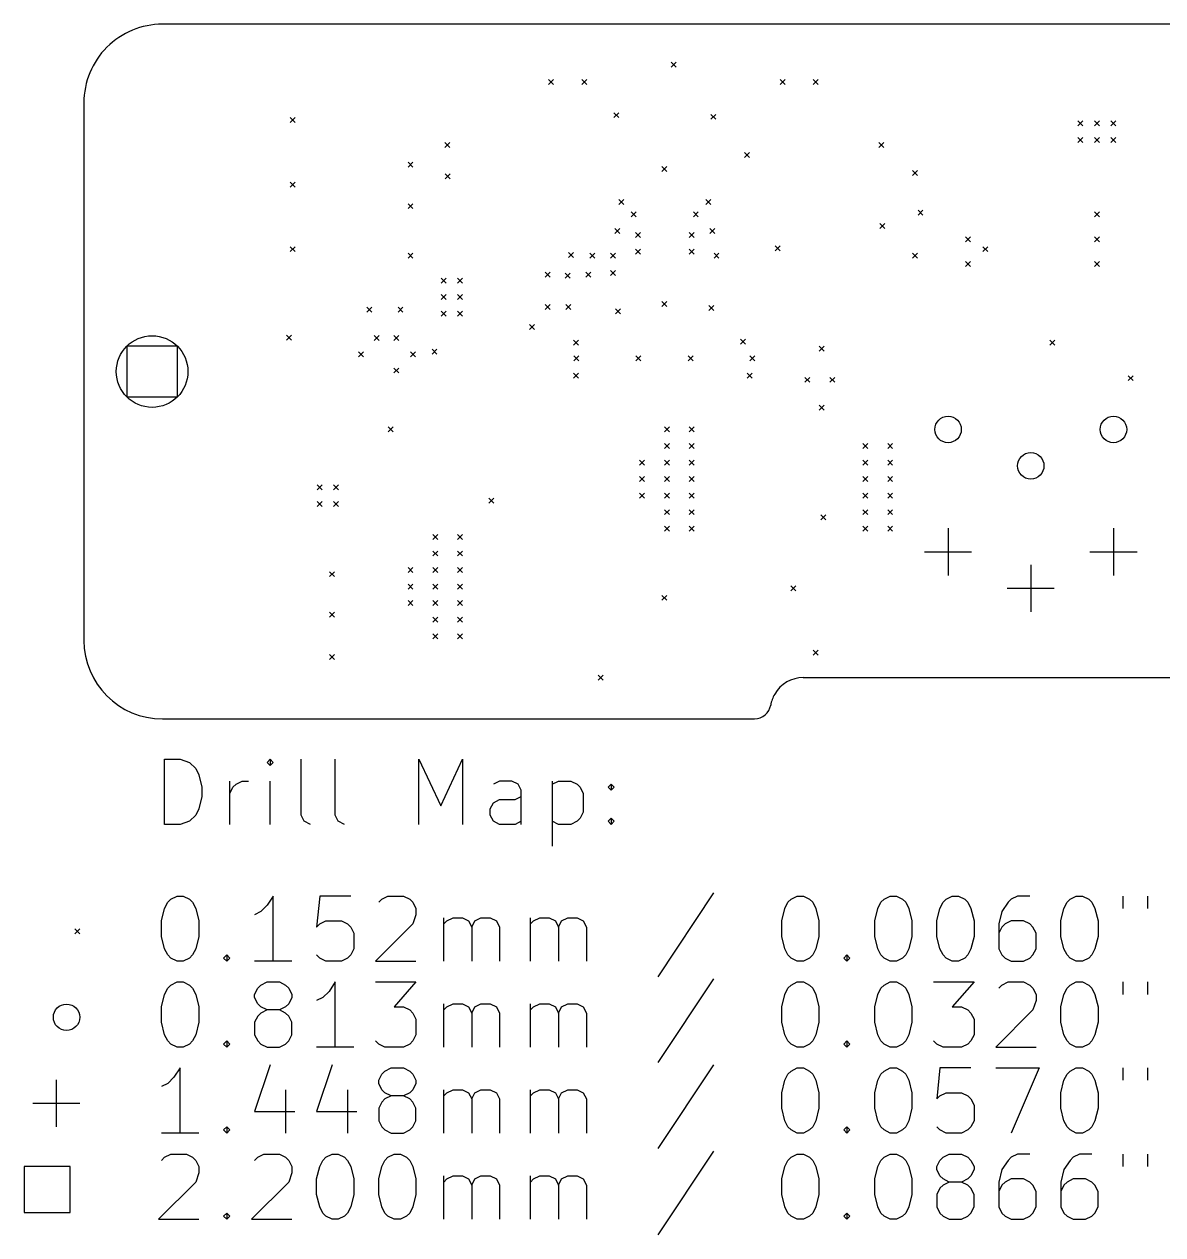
# Model space of a CAD drawing. Extents: x 1.48 to 4.23, y -2.56 to -1.08.
# Drawn here: x 1.483 to 2.86, y -2.544 to -1.08 of the extents above; entities that cross this region are included whole.
import ezdxf

# ---------------------------------------------------------------- set-up
doc = ezdxf.new("R2010")
doc.units = 0
doc.header["$MEASUREMENT"] = 0
doc.layers.add('BLACK', color=7, linetype='CONTINUOUS')

msp = doc.modelspace()

# ---------------------------------------------------------------- linework, layer by layer
at = {"layer": 'BLACK', "linetype": 'CONTINUOUS'}
for p, q in [((3.875, -1.08), (1.65, -1.08)), ((2.2651, -1.126), (2.2711, -1.132)), ((2.2711, -1.126), (2.2651, -1.132)), ((2.117, -1.147), (2.123, -1.153)), ((2.123, -1.147), (2.117, -1.153)), ((2.1571, -1.147), (2.1631, -1.153)), ((2.1631, -1.147), (2.1571, -1.153)), ((2.397, -1.147), (2.403, -1.153)), ((2.403, -1.147), (2.397, -1.153)), ((2.437, -1.147), (2.443, -1.153)), ((2.443, -1.147), (2.437, -1.153)), ((1.555, -1.175), (1.555, -1.825)), ((1.8046, -1.193), (1.8106, -1.199)), ((1.8106, -1.193), (1.8046, -1.199)), ((2.196, -1.187), (2.202, -1.193)), ((2.202, -1.187), (2.196, -1.193)), ((2.313, -1.189), (2.319, -1.195)), ((2.319, -1.189), (2.313, -1.195)), ((2.757, -1.197), (2.763, -1.203)), ((2.763, -1.197), (2.757, -1.203)), ((2.777, -1.197), (2.783, -1.203)), ((2.783, -1.197), (2.777, -1.203)), ((2.797, -1.197), (2.803, -1.203)), ((2.803, -1.197), (2.797, -1.203)), ((1.9914, -1.223), (1.9974, -1.229)), ((1.9974, -1.223), (1.9914, -1.229)), ((2.5165, -1.223), (2.5225, -1.229)), ((2.5225, -1.223), (2.5165, -1.229)), ((2.757, -1.217), (2.763, -1.223)), ((2.763, -1.217), (2.757, -1.223)), ((2.777, -1.217), (2.783, -1.223)), ((2.783, -1.217), (2.777, -1.223)), ((2.797, -1.217), (2.803, -1.223)), ((2.803, -1.217), (2.797, -1.223)), ((2.354, -1.235), (2.36, -1.241)), ((2.36, -1.235), (2.354, -1.241)), ((1.947, -1.247), (1.953, -1.253)), ((1.953, -1.247), (1.947, -1.253)), ((2.254, -1.252), (2.26, -1.258)), ((2.26, -1.252), (2.254, -1.258)), ((2.557, -1.257), (2.563, -1.263)), ((2.563, -1.257), (2.557, -1.263)), ((1.8046, -1.271), (1.8106, -1.277)), ((1.8106, -1.271), (1.8046, -1.277)), ((1.9919, -1.261), (1.9979, -1.267)), ((1.9979, -1.261), (1.9919, -1.267)), ((1.947, -1.297), (1.953, -1.303)), ((1.953, -1.297), (1.947, -1.303)), ((2.202, -1.292), (2.208, -1.298)), ((2.208, -1.292), (2.202, -1.298)), ((2.307, -1.292), (2.313, -1.298)), ((2.313, -1.292), (2.307, -1.298)), ((2.217, -1.307), (2.223, -1.313)), ((2.223, -1.307), (2.217, -1.313)), ((2.292, -1.307), (2.298, -1.313)), ((2.298, -1.307), (2.292, -1.313)), ((2.5637, -1.305), (2.5697, -1.311)), ((2.5697, -1.305), (2.5637, -1.311)), ((2.777, -1.307), (2.783, -1.313)), ((2.783, -1.307), (2.777, -1.313)), ((2.197, -1.327), (2.203, -1.333)), ((2.203, -1.327), (2.197, -1.333)), ((2.222, -1.332), (2.228, -1.338)), ((2.228, -1.332), (2.222, -1.338)), ((2.287, -1.332), (2.293, -1.338)), ((2.293, -1.332), (2.287, -1.338)), ((2.312, -1.327), (2.318, -1.333)), ((2.318, -1.327), (2.312, -1.333)), ((2.5175, -1.321), (2.5235, -1.327)), ((2.5235, -1.321), (2.5175, -1.327)), ((2.621, -1.337), (2.627, -1.343)), ((2.627, -1.337), (2.621, -1.343)), ((2.777, -1.337), (2.783, -1.343)), ((2.783, -1.337), (2.777, -1.343)), ((1.8046, -1.349), (1.8106, -1.355)), ((1.8106, -1.349), (1.8046, -1.355)), ((1.947, -1.357), (1.953, -1.363)), ((1.953, -1.357), (1.947, -1.363)), ((2.1412, -1.356), (2.1472, -1.362)), ((2.1472, -1.356), (2.1412, -1.362)), ((2.167, -1.357), (2.173, -1.363)), ((2.173, -1.357), (2.167, -1.363)), ((2.192, -1.357), (2.198, -1.363)), ((2.198, -1.357), (2.192, -1.363)), ((2.222, -1.352), (2.228, -1.358)), ((2.228, -1.352), (2.222, -1.358)), ((2.287, -1.352), (2.293, -1.358)), ((2.293, -1.352), (2.287, -1.358)), ((2.317, -1.357), (2.323, -1.363)), ((2.323, -1.357), (2.317, -1.363)), ((2.391, -1.348), (2.397, -1.354)), ((2.397, -1.348), (2.391, -1.354)), ((2.557, -1.357), (2.563, -1.363)), ((2.563, -1.357), (2.557, -1.363)), ((2.642, -1.349), (2.648, -1.355)), ((2.648, -1.349), (2.642, -1.355)), ((2.621, -1.367), (2.627, -1.373)), ((2.627, -1.367), (2.621, -1.373)), ((2.777, -1.367), (2.783, -1.373)), ((2.783, -1.367), (2.777, -1.373)), ((1.987, -1.387), (1.993, -1.393)), ((1.993, -1.387), (1.987, -1.393)), ((2.007, -1.387), (2.013, -1.393)), ((2.013, -1.387), (2.007, -1.393)), ((2.113, -1.38), (2.119, -1.386)), ((2.119, -1.38), (2.113, -1.386)), ((2.137, -1.381), (2.143, -1.387)), ((2.143, -1.381), (2.137, -1.387)), ((2.162, -1.38), (2.168, -1.386)), ((2.168, -1.38), (2.162, -1.386)), ((2.192, -1.378), (2.198, -1.384)), ((2.198, -1.378), (2.192, -1.384)), ((1.987, -1.407), (1.993, -1.413)), ((1.993, -1.407), (1.987, -1.413)), ((2.007, -1.407), (2.013, -1.413)), ((2.013, -1.407), (2.007, -1.413)), ((2.113, -1.419), (2.119, -1.425)), ((2.119, -1.419), (2.113, -1.425)), ((2.138, -1.419), (2.144, -1.425)), ((2.144, -1.419), (2.138, -1.425)), ((2.254, -1.4154), (2.26, -1.4214)), ((2.26, -1.4154), (2.254, -1.4214)), ((1.8971, -1.422), (1.9031, -1.428)), ((1.9031, -1.422), (1.8971, -1.428)), ((1.9349, -1.422), (1.9409, -1.428)), ((1.9409, -1.422), (1.9349, -1.428)), ((1.987, -1.427), (1.993, -1.433)), ((1.993, -1.427), (1.987, -1.433)), ((2.007, -1.427), (2.013, -1.433)), ((2.013, -1.427), (2.007, -1.433)), ((2.198, -1.424), (2.204, -1.43)), ((2.204, -1.424), (2.198, -1.43)), ((2.3109, -1.42), (2.3169, -1.426)), ((2.3169, -1.42), (2.3109, -1.426)), ((2.094, -1.443), (2.1, -1.449)), ((2.1, -1.443), (2.094, -1.449)), ((1.8, -1.4559), (1.806, -1.4619)), ((1.806, -1.4559), (1.8, -1.4619)), ((1.9062, -1.4563), (1.9122, -1.4623)), ((1.9122, -1.4563), (1.9062, -1.4623)), ((1.9298, -1.4563), (1.9358, -1.4623)), ((1.9358, -1.4563), (1.9298, -1.4623)), ((2.147, -1.462), (2.153, -1.468)), ((2.153, -1.462), (2.147, -1.468)), ((2.349, -1.461), (2.355, -1.467)), ((2.355, -1.461), (2.349, -1.467)), ((2.723, -1.462), (2.729, -1.468)), ((2.729, -1.462), (2.723, -1.468)), ((1.6681, -1.4694), (1.6069, -1.4694)), ((1.6069, -1.4694), (1.6069, -1.5306)), ((1.6681, -1.5306), (1.6681, -1.4694)), ((1.887, -1.476), (1.893, -1.482)), ((1.893, -1.476), (1.887, -1.482)), ((1.95, -1.476), (1.956, -1.482)), ((1.956, -1.476), (1.95, -1.482)), ((1.976, -1.473), (1.982, -1.479)), ((1.982, -1.473), (1.976, -1.479)), ((2.444, -1.4692), (2.45, -1.4752)), ((2.45, -1.4692), (2.444, -1.4752)), ((2.1476, -1.481), (2.1536, -1.487)), ((2.1536, -1.481), (2.1476, -1.487)), ((2.2224, -1.481), (2.2284, -1.487)), ((2.2284, -1.481), (2.2224, -1.487)), ((2.2856, -1.481), (2.2916, -1.487)), ((2.2916, -1.481), (2.2856, -1.487)), ((2.3604, -1.481), (2.3664, -1.487)), ((2.3664, -1.481), (2.3604, -1.487)), ((1.9298, -1.4957), (1.9358, -1.5017)), ((1.9358, -1.4957), (1.9298, -1.5017)), ((2.147, -1.502), (2.153, -1.508)), ((2.153, -1.502), (2.147, -1.508)), ((2.357, -1.502), (2.363, -1.508)), ((2.363, -1.502), (2.357, -1.508)), ((2.427, -1.507), (2.433, -1.513)), ((2.433, -1.507), (2.427, -1.513)), ((2.457, -1.507), (2.463, -1.513)), ((2.463, -1.507), (2.457, -1.513)), ((2.818, -1.505), (2.824, -1.511)), ((2.824, -1.505), (2.818, -1.511)), ((1.6069, -1.5306), (1.6681, -1.5306)), ((2.444, -1.5408), (2.45, -1.5468)), ((2.45, -1.5408), (2.444, -1.5468)), ((1.923, -1.567), (1.929, -1.573)), ((1.929, -1.567), (1.923, -1.573)), ((2.257, -1.567), (2.263, -1.573)), ((2.263, -1.567), (2.257, -1.573)), ((2.287, -1.567), (2.293, -1.573)), ((2.293, -1.567), (2.287, -1.573)), ((2.257, -1.587), (2.263, -1.593)), ((2.263, -1.587), (2.257, -1.593)), ((2.287, -1.587), (2.293, -1.593)), ((2.293, -1.587), (2.287, -1.593)), ((2.497, -1.587), (2.503, -1.593)), ((2.503, -1.587), (2.497, -1.593)), ((2.527, -1.587), (2.533, -1.593)), ((2.533, -1.587), (2.527, -1.593)), ((2.227, -1.607), (2.233, -1.613)), ((2.233, -1.607), (2.227, -1.613)), ((2.257, -1.607), (2.263, -1.613)), ((2.263, -1.607), (2.257, -1.613)), ((2.287, -1.607), (2.293, -1.613)), ((2.293, -1.607), (2.287, -1.613)), ((2.497, -1.607), (2.503, -1.613)), ((2.503, -1.607), (2.497, -1.613)), ((2.527, -1.607), (2.533, -1.613)), ((2.533, -1.607), (2.527, -1.613)), ((1.837, -1.637), (1.843, -1.643)), ((1.843, -1.637), (1.837, -1.643)), ((1.857, -1.637), (1.863, -1.643)), ((1.863, -1.637), (1.857, -1.643)), ((2.227, -1.627), (2.233, -1.633)), ((2.233, -1.627), (2.227, -1.633)), ((2.257, -1.627), (2.263, -1.633)), ((2.263, -1.627), (2.257, -1.633)), ((2.287, -1.627), (2.293, -1.633)), ((2.293, -1.627), (2.287, -1.633)), ((2.497, -1.627), (2.503, -1.633)), ((2.503, -1.627), (2.497, -1.633)), ((2.527, -1.627), (2.533, -1.633)), ((2.533, -1.627), (2.527, -1.633)), ((2.0446, -1.653), (2.0506, -1.659)), ((2.0506, -1.653), (2.0446, -1.659)), ((2.227, -1.647), (2.233, -1.653)), ((2.233, -1.647), (2.227, -1.653)), ((2.257, -1.647), (2.263, -1.653)), ((2.263, -1.647), (2.257, -1.653)), ((2.287, -1.647), (2.293, -1.653)), ((2.293, -1.647), (2.287, -1.653)), ((2.497, -1.647), (2.503, -1.653)), ((2.503, -1.647), (2.497, -1.653)), ((2.527, -1.647), (2.533, -1.653)), ((2.533, -1.647), (2.527, -1.653)), ((1.837, -1.657), (1.843, -1.663)), ((1.843, -1.657), (1.837, -1.663)), ((1.857, -1.657), (1.863, -1.663)), ((1.863, -1.657), (1.857, -1.663)), ((2.257, -1.667), (2.263, -1.673)), ((2.263, -1.667), (2.257, -1.673)), ((2.287, -1.667), (2.293, -1.673)), ((2.293, -1.667), (2.287, -1.673)), ((2.497, -1.667), (2.503, -1.673)), ((2.503, -1.667), (2.497, -1.673)), ((2.527, -1.667), (2.533, -1.673)), ((2.533, -1.667), (2.527, -1.673)), ((2.4461, -1.6734), (2.4521, -1.6794)), ((2.4521, -1.6734), (2.4461, -1.6794)), ((1.977, -1.697), (1.983, -1.703)), ((1.983, -1.697), (1.977, -1.703)), ((2.007, -1.697), (2.013, -1.703)), ((2.013, -1.697), (2.007, -1.703)), ((2.257, -1.687), (2.263, -1.693)), ((2.263, -1.687), (2.257, -1.693)), ((2.287, -1.687), (2.293, -1.693)), ((2.293, -1.687), (2.287, -1.693)), ((2.497, -1.687), (2.503, -1.693)), ((2.503, -1.687), (2.497, -1.693)), ((2.527, -1.687), (2.533, -1.693)), ((2.533, -1.687), (2.527, -1.693)), ((2.6, -1.6895), (2.6, -1.7465)), ((2.8, -1.6895), (2.8, -1.7465)), ((1.977, -1.717), (1.983, -1.723)), ((1.983, -1.717), (1.977, -1.723)), ((2.007, -1.717), (2.013, -1.723)), ((2.013, -1.717), (2.007, -1.723)), ((2.5715, -1.718), (2.6285, -1.718)), ((2.7715, -1.718), (2.8285, -1.718)), ((1.947, -1.737), (1.953, -1.743)), ((1.953, -1.737), (1.947, -1.743)), ((1.977, -1.737), (1.983, -1.743)), ((1.983, -1.737), (1.977, -1.743)), ((2.007, -1.737), (2.013, -1.743)), ((2.013, -1.737), (2.007, -1.743)), ((2.7, -1.7335), (2.7, -1.7905)), ((1.852, -1.742), (1.858, -1.748)), ((1.858, -1.742), (1.852, -1.748)), ((1.947, -1.757), (1.953, -1.763)), ((1.953, -1.757), (1.947, -1.763)), ((1.977, -1.757), (1.983, -1.763)), ((1.983, -1.757), (1.977, -1.763)), ((2.007, -1.757), (2.013, -1.763)), ((2.013, -1.757), (2.007, -1.763)), ((2.2539, -1.7706), (2.2599, -1.7766)), ((2.2599, -1.7706), (2.2539, -1.7766)), ((2.4099, -1.759), (2.4159, -1.765)), ((2.4159, -1.759), (2.4099, -1.765)), ((2.6715, -1.762), (2.7285, -1.762)), ((1.947, -1.777), (1.953, -1.783)), ((1.953, -1.777), (1.947, -1.783)), ((1.977, -1.777), (1.983, -1.783)), ((1.983, -1.777), (1.977, -1.783)), ((2.007, -1.777), (2.013, -1.783)), ((2.013, -1.777), (2.007, -1.783)), ((1.852, -1.791), (1.858, -1.797)), ((1.858, -1.791), (1.852, -1.797)), ((1.977, -1.797), (1.983, -1.803)), ((1.983, -1.797), (1.977, -1.803)), ((2.007, -1.797), (2.013, -1.803)), ((2.013, -1.797), (2.007, -1.803)), ((1.977, -1.817), (1.983, -1.823)), ((1.983, -1.817), (1.977, -1.823)), ((2.007, -1.817), (2.013, -1.823)), ((2.013, -1.817), (2.007, -1.823)), ((1.852, -1.842), (1.858, -1.848)), ((1.858, -1.842), (1.852, -1.848)), ((2.437, -1.837), (2.443, -1.843)), ((2.443, -1.837), (2.437, -1.843)), ((2.177, -1.867), (2.183, -1.873)), ((2.183, -1.867), (2.177, -1.873)), ((2.425, -1.87), (3.575, -1.87)), ((1.65, -1.92), (2.366, -1.92)), ((1.6527, -2.0476), (1.6527, -1.9688)), ((1.6527, -1.9688), (1.6715, -1.9688)), ((1.6715, -1.9688), (1.6827, -1.9726)), ((1.6827, -1.9726), (1.6902, -1.9801)), ((1.7802, -1.9688), (1.7765, -1.9726)), ((1.7765, -1.9726), (1.7802, -1.9763)), ((1.784, -1.9726), (1.7802, -1.9688)), ((1.7802, -1.9688), (1.7802, -1.9763)), ((1.7802, -1.9763), (1.784, -1.9726)), ((1.8177, -2.0363), (1.8177, -1.9688)), ((1.859, -2.0363), (1.859, -1.9688)), ((1.9602, -2.0476), (1.9602, -1.9688)), ((1.9602, -1.9688), (1.9865, -2.0251)), ((1.9865, -2.0251), (2.0127, -1.9688)), ((2.0127, -1.9688), (2.0127, -2.0476)), ((1.6902, -1.9801), (1.694, -1.9876)), ((1.694, -1.9876), (1.6977, -2.0026)), ((1.6977, -2.0026), (1.6977, -2.0138)), ((1.7315, -2.0476), (1.7315, -1.9951)), ((1.7315, -2.0101), (1.7352, -2.0026)), ((1.7352, -2.0026), (1.739, -1.9988)), ((1.739, -1.9988), (1.7465, -1.9951)), ((1.7465, -1.9951), (1.754, -1.9951)), ((1.7802, -2.0476), (1.7802, -1.9951)), ((2.0577, -1.9951), (2.0502, -1.9988)), ((2.0727, -1.9951), (2.0577, -1.9951)), ((2.0802, -1.9988), (2.0727, -1.9951)), ((2.0839, -2.0063), (2.0802, -1.9988)), ((2.1214, -1.9951), (2.1214, -2.0738)), ((2.1214, -1.9988), (2.1289, -1.9951)), ((2.1289, -1.9951), (2.1439, -1.9951)), ((2.1439, -1.9951), (2.1514, -1.9988)), ((2.1514, -1.9988), (2.1552, -2.0026)), ((2.1552, -2.0026), (2.1589, -2.0101)), ((2.1889, -2.0026), (2.1927, -1.9988)), ((2.1927, -2.0063), (2.1889, -2.0026)), ((2.1927, -1.9988), (2.1964, -2.0026)), ((2.1927, -1.9988), (2.1927, -2.0063)), ((2.1964, -2.0026), (2.1927, -2.0063)), ((1.6977, -2.0138), (1.694, -2.0288)), ((2.0502, -2.0213), (2.0577, -2.0176)), ((2.0577, -2.0176), (2.0764, -2.0176)), ((2.0764, -2.0176), (2.0839, -2.0138)), ((2.0839, -2.0476), (2.0839, -2.0063)), ((2.1589, -2.0101), (2.1589, -2.0326)), ((1.694, -2.0288), (1.6902, -2.0363)), ((2.0464, -2.0288), (2.0502, -2.0213)), ((2.0464, -2.0363), (2.0464, -2.0288)), ((2.1589, -2.0326), (2.1552, -2.0401)), ((1.6715, -2.0476), (1.6527, -2.0476)), ((1.6827, -2.0438), (1.6715, -2.0476)), ((1.6902, -2.0363), (1.6827, -2.0438)), ((1.8215, -2.0438), (1.8177, -2.0363)), ((1.829, -2.0476), (1.8215, -2.0438)), ((1.8627, -2.0438), (1.859, -2.0363)), ((1.8702, -2.0476), (1.8627, -2.0438)), ((2.0502, -2.0438), (2.0464, -2.0363)), ((2.0577, -2.0476), (2.0502, -2.0438)), ((2.0764, -2.0476), (2.0577, -2.0476)), ((2.0839, -2.0438), (2.0764, -2.0476)), ((2.1289, -2.0476), (2.1214, -2.0438)), ((2.1439, -2.0476), (2.1289, -2.0476)), ((2.1514, -2.0438), (2.1439, -2.0476)), ((2.1552, -2.0401), (2.1514, -2.0438)), ((2.1889, -2.0438), (2.1927, -2.0401)), ((2.1927, -2.0476), (2.1889, -2.0438)), ((2.1927, -2.0401), (2.1964, -2.0438)), ((2.1927, -2.0401), (2.1927, -2.0476)), ((2.1964, -2.0438), (2.1927, -2.0476)), ((1.6602, -2.1379), (1.6677, -2.1342)), ((1.6677, -2.1342), (1.6752, -2.1342)), ((1.6752, -2.1342), (1.6827, -2.1379)), ((1.784, -2.1342), (1.7765, -2.1454)), ((1.784, -2.2129), (1.784, -2.1342)), ((1.8402, -2.1342), (1.8365, -2.1717)), ((1.8777, -2.1342), (1.8402, -2.1342)), ((1.9152, -2.1379), (1.9227, -2.1342)), ((1.9227, -2.1342), (1.9415, -2.1342)), ((1.9415, -2.1342), (1.949, -2.1379)), ((2.3164, -2.1304), (2.2489, -2.2317)), ((2.4102, -2.1379), (2.4177, -2.1342)), ((2.4177, -2.1342), (2.4252, -2.1342)), ((2.4252, -2.1342), (2.4326, -2.1379)), ((2.5226, -2.1379), (2.5301, -2.1342)), ((2.5301, -2.1342), (2.5376, -2.1342)), ((2.5376, -2.1342), (2.5451, -2.1379)), ((2.5976, -2.1379), (2.6051, -2.1342)), ((2.6051, -2.1342), (2.6126, -2.1342)), ((2.6126, -2.1342), (2.6201, -2.1379)), ((2.6839, -2.1342), (2.6764, -2.1379)), ((2.6989, -2.1342), (2.6839, -2.1342)), ((2.7476, -2.1379), (2.7551, -2.1342)), ((2.7551, -2.1342), (2.7626, -2.1342)), ((2.7626, -2.1342), (2.7701, -2.1379)), ((2.8114, -2.1342), (2.8114, -2.1492)), ((2.8413, -2.1342), (2.8413, -2.1492)), ((1.649, -2.1642), (1.6527, -2.1492)), ((1.6527, -2.1492), (1.6565, -2.1417)), ((1.6565, -2.1417), (1.6602, -2.1379)), ((1.6827, -2.1379), (1.6865, -2.1417)), ((1.6865, -2.1417), (1.6902, -2.1492)), ((1.6902, -2.1492), (1.694, -2.1642)), ((1.7765, -2.1454), (1.769, -2.1529)), ((1.9115, -2.1417), (1.9152, -2.1379)), ((1.949, -2.1379), (1.9527, -2.1417)), ((1.9527, -2.1417), (1.9565, -2.1492)), ((1.9565, -2.1492), (1.9565, -2.1567)), ((2.3989, -2.1642), (2.4027, -2.1492)), ((2.4027, -2.1492), (2.4064, -2.1417)), ((2.4064, -2.1417), (2.4102, -2.1379)), ((2.4326, -2.1379), (2.4364, -2.1417)), ((2.4364, -2.1417), (2.4401, -2.1492)), ((2.4401, -2.1492), (2.4439, -2.1642)), ((2.5114, -2.1642), (2.5151, -2.1492)), ((2.5151, -2.1492), (2.5189, -2.1417)), ((2.5189, -2.1417), (2.5226, -2.1379)), ((2.5451, -2.1379), (2.5489, -2.1417)), ((2.5489, -2.1417), (2.5526, -2.1492)), ((2.5526, -2.1492), (2.5564, -2.1642)), ((2.5864, -2.1642), (2.5901, -2.1492)), ((2.5901, -2.1492), (2.5939, -2.1417)), ((2.5939, -2.1417), (2.5976, -2.1379)), ((2.6201, -2.1379), (2.6239, -2.1417)), ((2.6239, -2.1417), (2.6276, -2.1492)), ((2.6276, -2.1492), (2.6314, -2.1642)), ((2.6726, -2.1417), (2.6651, -2.1529)), ((2.6764, -2.1379), (2.6726, -2.1417)), ((2.7364, -2.1642), (2.7401, -2.1492)), ((2.7401, -2.1492), (2.7439, -2.1417)), ((2.7439, -2.1417), (2.7476, -2.1379)), ((2.7701, -2.1379), (2.7739, -2.1417)), ((2.7739, -2.1417), (2.7776, -2.1492)), ((2.7776, -2.1492), (2.7814, -2.1642)), ((1.649, -2.1829), (1.649, -2.1642)), ((1.694, -2.1642), (1.694, -2.1829)), ((1.769, -2.1529), (1.7615, -2.1567)), ((1.8402, -2.1679), (1.8477, -2.1642)), ((1.8477, -2.1642), (1.8665, -2.1642)), ((1.8665, -2.1642), (1.874, -2.1679)), ((1.9565, -2.1567), (1.9527, -2.1679)), ((1.9902, -2.2129), (1.9902, -2.1604)), ((1.9902, -2.1679), (1.994, -2.1642)), ((1.994, -2.1642), (2.0015, -2.1604)), ((2.0015, -2.1604), (2.0127, -2.1604)), ((2.0127, -2.1604), (2.0202, -2.1642)), ((2.0202, -2.1642), (2.024, -2.1717)), ((2.024, -2.1717), (2.0277, -2.1642)), ((2.0277, -2.1642), (2.0352, -2.1604)), ((2.0352, -2.1604), (2.0464, -2.1604)), ((2.0464, -2.1604), (2.0539, -2.1642)), ((2.0539, -2.1642), (2.0577, -2.1717)), ((2.0952, -2.2129), (2.0952, -2.1604)), ((2.0952, -2.1679), (2.0989, -2.1642)), ((2.0989, -2.1642), (2.1064, -2.1604)), ((2.1064, -2.1604), (2.1177, -2.1604)), ((2.1177, -2.1604), (2.1252, -2.1642)), ((2.1252, -2.1642), (2.1289, -2.1717)), ((2.1289, -2.1717), (2.1327, -2.1642)), ((2.1327, -2.1642), (2.1402, -2.1604)), ((2.1402, -2.1604), (2.1514, -2.1604)), ((2.1514, -2.1604), (2.1589, -2.1642)), ((2.1589, -2.1642), (2.1627, -2.1717)), ((2.3989, -2.1829), (2.3989, -2.1642)), ((2.4439, -2.1642), (2.4439, -2.1829)), ((2.5114, -2.1829), (2.5114, -2.1642)), ((2.5564, -2.1642), (2.5564, -2.1829)), ((2.5864, -2.1829), (2.5864, -2.1642)), ((2.6314, -2.1642), (2.6314, -2.1829)), ((2.6651, -2.1529), (2.6614, -2.1679)), ((2.6764, -2.1642), (2.6689, -2.1679)), ((2.6914, -2.1642), (2.6764, -2.1642)), ((2.6989, -2.1679), (2.6914, -2.1642)), ((2.7364, -2.1829), (2.7364, -2.1642)), ((2.7814, -2.1642), (2.7814, -2.1829)), ((1.5441, -2.1739), (1.5501, -2.1799)), ((1.5501, -2.1739), (1.5441, -2.1799)), ((1.8365, -2.1717), (1.8402, -2.1679)), ((1.874, -2.1679), (1.8777, -2.1717)), ((1.8777, -2.1717), (1.8815, -2.1792)), ((1.8815, -2.1792), (1.8815, -2.1979)), ((1.9527, -2.1679), (1.9077, -2.2129)), ((2.024, -2.1717), (2.024, -2.2129)), ((2.0577, -2.1717), (2.0577, -2.2129)), ((2.1289, -2.1717), (2.1289, -2.2129)), ((2.1627, -2.1717), (2.1627, -2.2129)), ((2.6614, -2.1679), (2.6614, -2.1979)), ((2.6651, -2.1717), (2.6614, -2.1792)), ((2.6689, -2.1679), (2.6651, -2.1717)), ((2.7026, -2.1717), (2.6989, -2.1679)), ((2.7064, -2.1792), (2.7026, -2.1717)), ((2.7064, -2.1979), (2.7064, -2.1792)), ((1.6527, -2.1979), (1.649, -2.1829)), ((1.694, -2.1829), (1.6902, -2.1979)), ((2.4027, -2.1979), (2.3989, -2.1829)), ((2.4439, -2.1829), (2.4401, -2.1979)), ((2.5151, -2.1979), (2.5114, -2.1829)), ((2.5564, -2.1829), (2.5526, -2.1979)), ((2.5901, -2.1979), (2.5864, -2.1829)), ((2.6314, -2.1829), (2.6276, -2.1979)), ((2.7401, -2.1979), (2.7364, -2.1829)), ((2.7814, -2.1829), (2.7776, -2.1979)), ((1.6565, -2.2054), (1.6527, -2.1979)), ((1.6602, -2.2092), (1.6565, -2.2054)), ((1.6677, -2.2129), (1.6602, -2.2092)), ((1.6827, -2.2092), (1.6752, -2.2129)), ((1.6865, -2.2054), (1.6827, -2.2092)), ((1.6902, -2.1979), (1.6865, -2.2054)), ((1.724, -2.2092), (1.7277, -2.2054)), ((1.7277, -2.2129), (1.724, -2.2092)), ((1.7277, -2.2054), (1.7315, -2.2092)), ((1.7277, -2.2054), (1.7277, -2.2129)), ((1.7315, -2.2092), (1.7277, -2.2129)), ((1.8402, -2.2092), (1.8365, -2.2054)), ((1.8477, -2.2129), (1.8402, -2.2092)), ((1.874, -2.2092), (1.8665, -2.2129)), ((1.8777, -2.2054), (1.874, -2.2092)), ((1.8815, -2.1979), (1.8777, -2.2054)), ((2.4064, -2.2054), (2.4027, -2.1979)), ((2.4102, -2.2092), (2.4064, -2.2054)), ((2.4177, -2.2129), (2.4102, -2.2092)), ((2.4326, -2.2092), (2.4252, -2.2129)), ((2.4364, -2.2054), (2.4326, -2.2092)), ((2.4401, -2.1979), (2.4364, -2.2054)), ((2.4739, -2.2092), (2.4776, -2.2054)), ((2.4776, -2.2129), (2.4739, -2.2092)), ((2.4776, -2.2054), (2.4814, -2.2092)), ((2.4776, -2.2054), (2.4776, -2.2129)), ((2.4814, -2.2092), (2.4776, -2.2129)), ((2.5189, -2.2054), (2.5151, -2.1979)), ((2.5226, -2.2092), (2.5189, -2.2054)), ((2.5301, -2.2129), (2.5226, -2.2092)), ((2.5451, -2.2092), (2.5376, -2.2129)), ((2.5489, -2.2054), (2.5451, -2.2092)), ((2.5526, -2.1979), (2.5489, -2.2054)), ((2.5939, -2.2054), (2.5901, -2.1979)), ((2.5976, -2.2092), (2.5939, -2.2054)), ((2.6051, -2.2129), (2.5976, -2.2092)), ((2.6201, -2.2092), (2.6126, -2.2129)), ((2.6239, -2.2054), (2.6201, -2.2092)), ((2.6276, -2.1979), (2.6239, -2.2054)), ((2.6614, -2.1979), (2.6651, -2.2054)), ((2.6651, -2.2054), (2.6689, -2.2092)), ((2.6689, -2.2092), (2.6764, -2.2129)), ((2.6914, -2.2129), (2.6989, -2.2092)), ((2.6989, -2.2092), (2.7026, -2.2054)), ((2.7026, -2.2054), (2.7064, -2.1979)), ((2.7439, -2.2054), (2.7401, -2.1979)), ((2.7476, -2.2092), (2.7439, -2.2054)), ((2.7551, -2.2129), (2.7476, -2.2092)), ((2.7701, -2.2092), (2.7626, -2.2129)), ((2.7739, -2.2054), (2.7701, -2.2092)), ((2.7776, -2.1979), (2.7739, -2.2054)), ((1.6752, -2.2129), (1.6677, -2.2129)), ((1.8065, -2.2129), (1.7615, -2.2129)), ((1.8665, -2.2129), (1.8477, -2.2129)), ((1.9077, -2.2129), (1.9565, -2.2129)), ((2.4252, -2.2129), (2.4177, -2.2129)), ((2.5376, -2.2129), (2.5301, -2.2129)), ((2.6126, -2.2129), (2.6051, -2.2129)), ((2.6764, -2.2129), (2.6914, -2.2129)), ((2.7626, -2.2129), (2.7551, -2.2129)), ((1.6602, -2.2419), (1.6677, -2.2381)), ((1.6677, -2.2381), (1.6752, -2.2381)), ((1.6752, -2.2381), (1.6827, -2.2419)), ((1.769, -2.2419), (1.7765, -2.2381)), ((1.7765, -2.2381), (1.7915, -2.2381)), ((1.7915, -2.2381), (1.799, -2.2419)), ((1.859, -2.2381), (1.8515, -2.2494)), ((1.859, -2.3168), (1.859, -2.2381)), ((1.9077, -2.2381), (1.9565, -2.2381)), ((1.9565, -2.2381), (1.9302, -2.2681)), ((2.3164, -2.2344), (2.2489, -2.3356)), ((2.4102, -2.2419), (2.4177, -2.2381)), ((2.4177, -2.2381), (2.4252, -2.2381)), ((2.4252, -2.2381), (2.4326, -2.2419)), ((2.5226, -2.2419), (2.5301, -2.2381)), ((2.5301, -2.2381), (2.5376, -2.2381)), ((2.5376, -2.2381), (2.5451, -2.2419)), ((2.5826, -2.2381), (2.6314, -2.2381)), ((2.6314, -2.2381), (2.6051, -2.2681)), ((2.6651, -2.2419), (2.6726, -2.2381)), ((2.6726, -2.2381), (2.6914, -2.2381)), ((2.6914, -2.2381), (2.6989, -2.2419)), ((2.7476, -2.2419), (2.7551, -2.2381)), ((2.7551, -2.2381), (2.7626, -2.2381)), ((2.7626, -2.2381), (2.7701, -2.2419)), ((2.8114, -2.2381), (2.8114, -2.2531)), ((2.8413, -2.2381), (2.8413, -2.2531)), ((1.649, -2.2681), (1.6527, -2.2531)), ((1.6527, -2.2531), (1.6565, -2.2456)), ((1.6565, -2.2456), (1.6602, -2.2419)), ((1.6827, -2.2419), (1.6865, -2.2456)), ((1.6865, -2.2456), (1.6902, -2.2531)), ((1.6902, -2.2531), (1.694, -2.2681)), ((1.7615, -2.2531), (1.7652, -2.2456)), ((1.7615, -2.2569), (1.7615, -2.2531)), ((1.7652, -2.2456), (1.769, -2.2419)), ((1.799, -2.2419), (1.8027, -2.2456)), ((1.8027, -2.2456), (1.8065, -2.2531)), ((1.8065, -2.2531), (1.8065, -2.2569)), ((1.8515, -2.2494), (1.844, -2.2569)), ((2.3989, -2.2681), (2.4027, -2.2531)), ((2.4027, -2.2531), (2.4064, -2.2456)), ((2.4064, -2.2456), (2.4102, -2.2419)), ((2.4326, -2.2419), (2.4364, -2.2456)), ((2.4364, -2.2456), (2.4401, -2.2531)), ((2.4401, -2.2531), (2.4439, -2.2681)), ((2.5114, -2.2681), (2.5151, -2.2531)), ((2.5151, -2.2531), (2.5189, -2.2456)), ((2.5189, -2.2456), (2.5226, -2.2419)), ((2.5451, -2.2419), (2.5489, -2.2456)), ((2.5489, -2.2456), (2.5526, -2.2531)), ((2.5526, -2.2531), (2.5564, -2.2681)), ((2.6614, -2.2456), (2.6651, -2.2419)), ((2.6989, -2.2419), (2.7026, -2.2456)), ((2.7026, -2.2456), (2.7064, -2.2531)), ((2.7064, -2.2531), (2.7064, -2.2606)), ((2.7364, -2.2681), (2.7401, -2.2531)), ((2.7401, -2.2531), (2.7439, -2.2456)), ((2.7439, -2.2456), (2.7476, -2.2419)), ((2.7701, -2.2419), (2.7739, -2.2456)), ((2.7739, -2.2456), (2.7776, -2.2531)), ((2.7776, -2.2531), (2.7814, -2.2681)), ((1.649, -2.2868), (1.649, -2.2681)), ((1.694, -2.2681), (1.694, -2.2868)), ((1.7652, -2.2644), (1.7615, -2.2569)), ((1.769, -2.2681), (1.7652, -2.2644)), ((1.7765, -2.2718), (1.769, -2.2681)), ((1.799, -2.2681), (1.7915, -2.2718)), ((1.8027, -2.2644), (1.799, -2.2681)), ((1.8065, -2.2569), (1.8027, -2.2644)), ((1.844, -2.2569), (1.8365, -2.2606)), ((1.9302, -2.2681), (1.9415, -2.2681)), ((1.9415, -2.2681), (1.949, -2.2718)), ((1.9902, -2.3168), (1.9902, -2.2644)), ((1.9902, -2.2718), (1.994, -2.2681)), ((1.994, -2.2681), (2.0015, -2.2644)), ((2.0015, -2.2644), (2.0127, -2.2644)), ((2.0127, -2.2644), (2.0202, -2.2681)), ((2.0202, -2.2681), (2.024, -2.2756)), ((2.024, -2.2756), (2.0277, -2.2681)), ((2.0277, -2.2681), (2.0352, -2.2644)), ((2.0352, -2.2644), (2.0464, -2.2644)), ((2.0464, -2.2644), (2.0539, -2.2681)), ((2.0539, -2.2681), (2.0577, -2.2756)), ((2.0952, -2.3168), (2.0952, -2.2644)), ((2.0952, -2.2718), (2.0989, -2.2681)), ((2.0989, -2.2681), (2.1064, -2.2644)), ((2.1064, -2.2644), (2.1177, -2.2644)), ((2.1177, -2.2644), (2.1252, -2.2681)), ((2.1252, -2.2681), (2.1289, -2.2756)), ((2.1289, -2.2756), (2.1327, -2.2681)), ((2.1327, -2.2681), (2.1402, -2.2644)), ((2.1402, -2.2644), (2.1514, -2.2644)), ((2.1514, -2.2644), (2.1589, -2.2681)), ((2.1589, -2.2681), (2.1627, -2.2756)), ((2.3989, -2.2868), (2.3989, -2.2681)), ((2.4439, -2.2681), (2.4439, -2.2868)), ((2.5114, -2.2868), (2.5114, -2.2681)), ((2.5564, -2.2681), (2.5564, -2.2868)), ((2.6051, -2.2681), (2.6164, -2.2681)), ((2.6164, -2.2681), (2.6239, -2.2718)), ((2.7064, -2.2606), (2.7026, -2.2718)), ((2.7364, -2.2868), (2.7364, -2.2681)), ((2.7814, -2.2681), (2.7814, -2.2868)), ((1.7652, -2.2793), (1.7615, -2.2868)), ((1.769, -2.2756), (1.7652, -2.2793)), ((1.7765, -2.2718), (1.769, -2.2756)), ((1.7915, -2.2718), (1.7765, -2.2718)), ((1.799, -2.2756), (1.7915, -2.2718)), ((1.8027, -2.2793), (1.799, -2.2756)), ((1.8065, -2.2868), (1.8027, -2.2793)), ((1.949, -2.2718), (1.9527, -2.2756)), ((1.9527, -2.2756), (1.9565, -2.2831)), ((1.9565, -2.2831), (1.9565, -2.3018)), ((2.024, -2.2756), (2.024, -2.3168)), ((2.0577, -2.2756), (2.0577, -2.3168)), ((2.1289, -2.2756), (2.1289, -2.3168)), ((2.1627, -2.2756), (2.1627, -2.3168)), ((2.6239, -2.2718), (2.6276, -2.2756)), ((2.6276, -2.2756), (2.6314, -2.2831)), ((2.6314, -2.2831), (2.6314, -2.3018)), ((2.7026, -2.2718), (2.6576, -2.3168)), ((1.6527, -2.3018), (1.649, -2.2868)), ((1.694, -2.2868), (1.6902, -2.3018)), ((1.7615, -2.2868), (1.7615, -2.3018)), ((1.8065, -2.3018), (1.8065, -2.2868)), ((2.4027, -2.3018), (2.3989, -2.2868)), ((2.4439, -2.2868), (2.4401, -2.3018)), ((2.5151, -2.3018), (2.5114, -2.2868)), ((2.5564, -2.2868), (2.5526, -2.3018)), ((2.7401, -2.3018), (2.7364, -2.2868)), ((2.7814, -2.2868), (2.7776, -2.3018)), ((1.6565, -2.3093), (1.6527, -2.3018)), ((1.6602, -2.3131), (1.6565, -2.3093)), ((1.6865, -2.3093), (1.6827, -2.3131)), ((1.6902, -2.3018), (1.6865, -2.3093)), ((1.724, -2.3131), (1.7277, -2.3093)), ((1.7277, -2.3093), (1.7315, -2.3131)), ((1.7277, -2.3093), (1.7277, -2.3168)), ((1.7615, -2.3018), (1.7652, -2.3093)), ((1.7652, -2.3093), (1.769, -2.3131)), ((1.799, -2.3131), (1.8027, -2.3093)), ((1.8027, -2.3093), (1.8065, -2.3018)), ((1.9115, -2.3131), (1.9077, -2.3093)), ((1.9527, -2.3093), (1.949, -2.3131)), ((1.9565, -2.3018), (1.9527, -2.3093)), ((2.4064, -2.3093), (2.4027, -2.3018)), ((2.4102, -2.3131), (2.4064, -2.3093)), ((2.4364, -2.3093), (2.4326, -2.3131)), ((2.4401, -2.3018), (2.4364, -2.3093)), ((2.4739, -2.3131), (2.4776, -2.3093)), ((2.4776, -2.3093), (2.4814, -2.3131)), ((2.4776, -2.3093), (2.4776, -2.3168)), ((2.5189, -2.3093), (2.5151, -2.3018)), ((2.5226, -2.3131), (2.5189, -2.3093)), ((2.5489, -2.3093), (2.5451, -2.3131)), ((2.5526, -2.3018), (2.5489, -2.3093)), ((2.5864, -2.3131), (2.5826, -2.3093)), ((2.6276, -2.3093), (2.6239, -2.3131)), ((2.6314, -2.3018), (2.6276, -2.3093)), ((2.7439, -2.3093), (2.7401, -2.3018)), ((2.7476, -2.3131), (2.7439, -2.3093)), ((2.7739, -2.3093), (2.7701, -2.3131)), ((2.7776, -2.3018), (2.7739, -2.3093)), ((1.6677, -2.3168), (1.6602, -2.3131)), ((1.6752, -2.3168), (1.6677, -2.3168)), ((1.6827, -2.3131), (1.6752, -2.3168)), ((1.7277, -2.3168), (1.724, -2.3131)), ((1.7315, -2.3131), (1.7277, -2.3168)), ((1.769, -2.3131), (1.7765, -2.3168)), ((1.7765, -2.3168), (1.7915, -2.3168)), ((1.7915, -2.3168), (1.799, -2.3131)), ((1.8815, -2.3168), (1.8365, -2.3168)), ((1.919, -2.3168), (1.9115, -2.3131)), ((1.9415, -2.3168), (1.919, -2.3168)), ((1.949, -2.3131), (1.9415, -2.3168)), ((2.4177, -2.3168), (2.4102, -2.3131)), ((2.4252, -2.3168), (2.4177, -2.3168)), ((2.4326, -2.3131), (2.4252, -2.3168)), ((2.4776, -2.3168), (2.4739, -2.3131)), ((2.4814, -2.3131), (2.4776, -2.3168)), ((2.5301, -2.3168), (2.5226, -2.3131)), ((2.5376, -2.3168), (2.5301, -2.3168)), ((2.5451, -2.3131), (2.5376, -2.3168)), ((2.5939, -2.3168), (2.5864, -2.3131)), ((2.6164, -2.3168), (2.5939, -2.3168)), ((2.6239, -2.3131), (2.6164, -2.3168)), ((2.6576, -2.3168), (2.7064, -2.3168)), ((2.7551, -2.3168), (2.7476, -2.3131)), ((2.7626, -2.3168), (2.7551, -2.3168)), ((2.7701, -2.3131), (2.7626, -2.3168)), ((1.7802, -2.3383), (1.7615, -2.3945)), ((1.8552, -2.3383), (1.8365, -2.3945)), ((2.3164, -2.3383), (2.2489, -2.4395)), ((1.5216, -2.3563), (1.5216, -2.4133)), ((1.664, -2.3533), (1.6565, -2.3608)), ((1.6715, -2.342), (1.664, -2.3533)), ((1.6715, -2.4208), (1.6715, -2.342)), ((1.9115, -2.357), (1.9152, -2.3495)), ((1.9152, -2.3495), (1.919, -2.3458)), ((1.919, -2.3458), (1.9265, -2.342)), ((1.9265, -2.342), (1.9415, -2.342)), ((1.9415, -2.342), (1.949, -2.3458)), ((1.949, -2.3458), (1.9527, -2.3495)), ((1.9527, -2.3495), (1.9565, -2.357)), ((2.4027, -2.357), (2.4064, -2.3495)), ((2.4064, -2.3495), (2.4102, -2.3458)), ((2.4102, -2.3458), (2.4177, -2.342)), ((2.4177, -2.342), (2.4252, -2.342)), ((2.4252, -2.342), (2.4326, -2.3458)), ((2.4326, -2.3458), (2.4364, -2.3495)), ((2.4364, -2.3495), (2.4401, -2.357)), ((2.5151, -2.357), (2.5189, -2.3495)), ((2.5189, -2.3495), (2.5226, -2.3458)), ((2.5226, -2.3458), (2.5301, -2.342)), ((2.5301, -2.342), (2.5376, -2.342)), ((2.5376, -2.342), (2.5451, -2.3458)), ((2.5451, -2.3458), (2.5489, -2.3495)), ((2.5489, -2.3495), (2.5526, -2.357)), ((2.5901, -2.342), (2.5864, -2.3795)), ((2.6276, -2.342), (2.5901, -2.342)), ((2.6576, -2.342), (2.7101, -2.342)), ((2.7101, -2.342), (2.6764, -2.4208)), ((2.7401, -2.357), (2.7439, -2.3495)), ((2.7439, -2.3495), (2.7476, -2.3458)), ((2.7476, -2.3458), (2.7551, -2.342)), ((2.7551, -2.342), (2.7626, -2.342)), ((2.7626, -2.342), (2.7701, -2.3458)), ((2.7701, -2.3458), (2.7739, -2.3495)), ((2.7739, -2.3495), (2.7776, -2.357)), ((2.8114, -2.342), (2.8114, -2.357)), ((2.8413, -2.342), (2.8413, -2.357)), ((1.6565, -2.3608), (1.649, -2.3645)), ((1.799, -2.3683), (1.799, -2.4208)), ((1.874, -2.3683), (1.874, -2.4208)), ((1.9115, -2.3608), (1.9115, -2.357)), ((1.9152, -2.3683), (1.9115, -2.3608)), ((1.919, -2.372), (1.9152, -2.3683)), ((1.9527, -2.3683), (1.949, -2.372)), ((1.9565, -2.3608), (1.9527, -2.3683)), ((1.9565, -2.357), (1.9565, -2.3608)), ((1.9902, -2.4208), (1.9902, -2.3683)), ((1.994, -2.372), (2.0015, -2.3683)), ((2.0015, -2.3683), (2.0127, -2.3683)), ((2.0127, -2.3683), (2.0202, -2.372)), ((2.0277, -2.372), (2.0352, -2.3683)), ((2.0352, -2.3683), (2.0464, -2.3683)), ((2.0464, -2.3683), (2.0539, -2.372)), ((2.0952, -2.4208), (2.0952, -2.3683)), ((2.0989, -2.372), (2.1064, -2.3683)), ((2.1064, -2.3683), (2.1177, -2.3683)), ((2.1177, -2.3683), (2.1252, -2.372)), ((2.1327, -2.372), (2.1402, -2.3683)), ((2.1402, -2.3683), (2.1514, -2.3683)), ((2.1514, -2.3683), (2.1589, -2.372)), ((2.3989, -2.372), (2.4027, -2.357)), ((2.4401, -2.357), (2.4439, -2.372)), ((2.5114, -2.372), (2.5151, -2.357)), ((2.5526, -2.357), (2.5564, -2.372)), ((2.7364, -2.372), (2.7401, -2.357)), ((2.7776, -2.357), (2.7814, -2.372)), ((1.4931, -2.3848), (1.5501, -2.3848)), ((1.9152, -2.3833), (1.9115, -2.3908)), ((1.919, -2.3795), (1.9152, -2.3833)), ((1.9265, -2.3758), (1.919, -2.372)), ((1.9265, -2.3758), (1.919, -2.3795)), ((1.9415, -2.3758), (1.9265, -2.3758)), ((1.949, -2.372), (1.9415, -2.3758)), ((1.949, -2.3795), (1.9415, -2.3758)), ((1.9527, -2.3833), (1.949, -2.3795)), ((1.9565, -2.3908), (1.9527, -2.3833)), ((1.9902, -2.3758), (1.994, -2.372)), ((2.0202, -2.372), (2.024, -2.3795)), ((2.024, -2.3795), (2.0277, -2.372)), ((2.024, -2.3795), (2.024, -2.4208)), ((2.0539, -2.372), (2.0577, -2.3795)), ((2.0577, -2.3795), (2.0577, -2.4208)), ((2.0952, -2.3758), (2.0989, -2.372)), ((2.1252, -2.372), (2.1289, -2.3795)), ((2.1289, -2.3795), (2.1327, -2.372)), ((2.1289, -2.3795), (2.1289, -2.4208)), ((2.1589, -2.372), (2.1627, -2.3795)), ((2.1627, -2.3795), (2.1627, -2.4208)), ((2.3989, -2.3908), (2.3989, -2.372)), ((2.4439, -2.372), (2.4439, -2.3908)), ((2.5114, -2.3908), (2.5114, -2.372)), ((2.5564, -2.372), (2.5564, -2.3908)), ((2.5864, -2.3795), (2.5901, -2.3758)), ((2.5901, -2.3758), (2.5976, -2.372)), ((2.5976, -2.372), (2.6164, -2.372)), ((2.6164, -2.372), (2.6239, -2.3758)), ((2.6239, -2.3758), (2.6276, -2.3795)), ((2.6276, -2.3795), (2.6314, -2.387)), ((2.7364, -2.3908), (2.7364, -2.372)), ((2.7814, -2.372), (2.7814, -2.3908)), ((1.7615, -2.3945), (1.8102, -2.3945)), ((1.8365, -2.3945), (1.8852, -2.3945)), ((1.9115, -2.3908), (1.9115, -2.4058)), ((1.9565, -2.4058), (1.9565, -2.3908)), ((2.4027, -2.4058), (2.3989, -2.3908)), ((2.4439, -2.3908), (2.4401, -2.4058)), ((2.5151, -2.4058), (2.5114, -2.3908)), ((2.5564, -2.3908), (2.5526, -2.4058)), ((2.6314, -2.387), (2.6314, -2.4058)), ((2.7401, -2.4058), (2.7364, -2.3908)), ((2.7814, -2.3908), (2.7776, -2.4058)), ((1.724, -2.417), (1.7277, -2.4133)), ((1.7277, -2.4133), (1.7315, -2.417)), ((1.7277, -2.4133), (1.7277, -2.4208)), ((1.9115, -2.4058), (1.9152, -2.4133)), ((1.9152, -2.4133), (1.919, -2.417)), ((1.949, -2.417), (1.9527, -2.4133)), ((1.9527, -2.4133), (1.9565, -2.4058)), ((2.4064, -2.4133), (2.4027, -2.4058)), ((2.4102, -2.417), (2.4064, -2.4133)), ((2.4364, -2.4133), (2.4326, -2.417)), ((2.4401, -2.4058), (2.4364, -2.4133)), ((2.4739, -2.417), (2.4776, -2.4133)), ((2.4776, -2.4133), (2.4814, -2.417)), ((2.4776, -2.4133), (2.4776, -2.4208)), ((2.5189, -2.4133), (2.5151, -2.4058)), ((2.5226, -2.417), (2.5189, -2.4133)), ((2.5489, -2.4133), (2.5451, -2.417)), ((2.5526, -2.4058), (2.5489, -2.4133)), ((2.5901, -2.417), (2.5864, -2.4133)), ((2.6276, -2.4133), (2.6239, -2.417)), ((2.6314, -2.4058), (2.6276, -2.4133)), ((2.7439, -2.4133), (2.7401, -2.4058)), ((2.7476, -2.417), (2.7439, -2.4133)), ((2.7739, -2.4133), (2.7701, -2.417)), ((2.7776, -2.4058), (2.7739, -2.4133)), ((1.694, -2.4208), (1.649, -2.4208)), ((1.7277, -2.4208), (1.724, -2.417)), ((1.7315, -2.417), (1.7277, -2.4208)), ((1.919, -2.417), (1.9265, -2.4208)), ((1.9265, -2.4208), (1.9415, -2.4208)), ((1.9415, -2.4208), (1.949, -2.417)), ((2.4177, -2.4208), (2.4102, -2.417)), ((2.4252, -2.4208), (2.4177, -2.4208)), ((2.4326, -2.417), (2.4252, -2.4208)), ((2.4776, -2.4208), (2.4739, -2.417)), ((2.4814, -2.417), (2.4776, -2.4208)), ((2.5301, -2.4208), (2.5226, -2.417)), ((2.5376, -2.4208), (2.5301, -2.4208)), ((2.5451, -2.417), (2.5376, -2.4208)), ((2.5976, -2.4208), (2.5901, -2.417)), ((2.6164, -2.4208), (2.5976, -2.4208)), ((2.6239, -2.417), (2.6164, -2.4208)), ((2.7551, -2.4208), (2.7476, -2.417)), ((2.7626, -2.4208), (2.7551, -2.4208)), ((2.7701, -2.417), (2.7626, -2.4208)), ((2.3164, -2.4425), (2.2489, -2.5438)), ((1.649, -2.4538), (1.6527, -2.45)), ((1.6527, -2.45), (1.6602, -2.4463)), ((1.6602, -2.4463), (1.679, -2.4463)), ((1.679, -2.4463), (1.6865, -2.45)), ((1.6865, -2.45), (1.6902, -2.4538)), ((1.6902, -2.4538), (1.694, -2.4613)), ((1.7615, -2.4538), (1.7652, -2.45)), ((1.7652, -2.45), (1.7727, -2.4463)), ((1.7727, -2.4463), (1.7915, -2.4463)), ((1.7915, -2.4463), (1.799, -2.45)), ((1.799, -2.45), (1.8027, -2.4538)), ((1.8027, -2.4538), (1.8065, -2.4613)), ((1.8402, -2.4613), (1.844, -2.4538)), ((1.844, -2.4538), (1.8477, -2.45)), ((1.8477, -2.45), (1.8552, -2.4463)), ((1.8552, -2.4463), (1.8627, -2.4463)), ((1.8627, -2.4463), (1.8702, -2.45)), ((1.8702, -2.45), (1.874, -2.4538)), ((1.874, -2.4538), (1.8777, -2.4613)), ((1.9152, -2.4613), (1.919, -2.4538)), ((1.919, -2.4538), (1.9227, -2.45)), ((1.9227, -2.45), (1.9302, -2.4463)), ((1.9302, -2.4463), (1.9377, -2.4463)), ((1.9377, -2.4463), (1.9452, -2.45)), ((1.9452, -2.45), (1.949, -2.4538)), ((1.949, -2.4538), (1.9527, -2.4613)), ((2.4027, -2.4613), (2.4064, -2.4538)), ((2.4064, -2.4538), (2.4102, -2.45)), ((2.4102, -2.45), (2.4177, -2.4463)), ((2.4177, -2.4463), (2.4252, -2.4463)), ((2.4252, -2.4463), (2.4326, -2.45)), ((2.4326, -2.45), (2.4364, -2.4538)), ((2.4364, -2.4538), (2.4401, -2.4613)), ((2.5151, -2.4613), (2.5189, -2.4538)), ((2.5189, -2.4538), (2.5226, -2.45)), ((2.5226, -2.45), (2.5301, -2.4463)), ((2.5301, -2.4463), (2.5376, -2.4463)), ((2.5376, -2.4463), (2.5451, -2.45)), ((2.5451, -2.45), (2.5489, -2.4538)), ((2.5489, -2.4538), (2.5526, -2.4613)), ((2.5864, -2.4613), (2.5901, -2.4538)), ((2.5901, -2.4538), (2.5939, -2.45)), ((2.5939, -2.45), (2.6014, -2.4463)), ((2.6014, -2.4463), (2.6164, -2.4463)), ((2.6164, -2.4463), (2.6239, -2.45)), ((2.6239, -2.45), (2.6276, -2.4538)), ((2.6276, -2.4538), (2.6314, -2.4613)), ((2.6726, -2.4538), (2.6651, -2.465)), ((2.6764, -2.45), (2.6726, -2.4538)), ((2.6839, -2.4463), (2.6764, -2.45)), ((2.6989, -2.4463), (2.6839, -2.4463)), ((2.7476, -2.4538), (2.7401, -2.465)), ((2.7514, -2.45), (2.7476, -2.4538)), ((2.7589, -2.4463), (2.7514, -2.45)), ((2.7739, -2.4463), (2.7589, -2.4463)), ((2.8114, -2.4463), (2.8114, -2.4613)), ((2.8413, -2.4463), (2.8413, -2.4613)), ((1.5385, -2.4612), (1.4829, -2.4612)), ((1.4829, -2.4612), (1.4829, -2.5168)), ((1.5385, -2.5168), (1.5385, -2.4612)), ((1.694, -2.4688), (1.6902, -2.48)), ((1.694, -2.4613), (1.694, -2.4688)), ((1.8065, -2.4688), (1.8027, -2.48)), ((1.8065, -2.4613), (1.8065, -2.4688)), ((1.8365, -2.4763), (1.8402, -2.4613)), ((1.8777, -2.4613), (1.8815, -2.4763)), ((1.9115, -2.4763), (1.9152, -2.4613)), ((1.9527, -2.4613), (1.9565, -2.4763)), ((1.9902, -2.525), (1.9902, -2.4725)), ((1.994, -2.4763), (2.0015, -2.4725)), ((2.0015, -2.4725), (2.0127, -2.4725)), ((2.0127, -2.4725), (2.0202, -2.4763)), ((2.0277, -2.4763), (2.0352, -2.4725)), ((2.0352, -2.4725), (2.0464, -2.4725)), ((2.0464, -2.4725), (2.0539, -2.4763)), ((2.0952, -2.525), (2.0952, -2.4725)), ((2.0989, -2.4763), (2.1064, -2.4725)), ((2.1064, -2.4725), (2.1177, -2.4725)), ((2.1177, -2.4725), (2.1252, -2.4763)), ((2.1327, -2.4763), (2.1402, -2.4725)), ((2.1402, -2.4725), (2.1514, -2.4725)), ((2.1514, -2.4725), (2.1589, -2.4763)), ((2.3989, -2.4763), (2.4027, -2.4613)), ((2.4401, -2.4613), (2.4439, -2.4763)), ((2.5114, -2.4763), (2.5151, -2.4613)), ((2.5526, -2.4613), (2.5564, -2.4763)), ((2.5864, -2.465), (2.5864, -2.4613)), ((2.5901, -2.4725), (2.5864, -2.465)), ((2.5939, -2.4763), (2.5901, -2.4725)), ((2.6276, -2.4725), (2.6239, -2.4763)), ((2.6314, -2.465), (2.6276, -2.4725)), ((2.6314, -2.4613), (2.6314, -2.465)), ((2.6651, -2.465), (2.6614, -2.48)), ((2.7401, -2.465), (2.7364, -2.48)), ((1.6902, -2.48), (1.6452, -2.525)), ((1.8027, -2.48), (1.7577, -2.525)), ((1.8365, -2.495), (1.8365, -2.4763)), ((1.8815, -2.4763), (1.8815, -2.495)), ((1.9115, -2.495), (1.9115, -2.4763)), ((1.9565, -2.4763), (1.9565, -2.495)), ((1.9902, -2.48), (1.994, -2.4763)), ((2.0202, -2.4763), (2.024, -2.4838)), ((2.024, -2.4838), (2.0277, -2.4763)), ((2.024, -2.4838), (2.024, -2.525)), ((2.0539, -2.4763), (2.0577, -2.4838)), ((2.0577, -2.4838), (2.0577, -2.525)), ((2.0952, -2.48), (2.0989, -2.4763)), ((2.1252, -2.4763), (2.1289, -2.4838)), ((2.1289, -2.4838), (2.1327, -2.4763)), ((2.1289, -2.4838), (2.1289, -2.525)), ((2.1589, -2.4763), (2.1627, -2.4838)), ((2.1627, -2.4838), (2.1627, -2.525)), ((2.3989, -2.495), (2.3989, -2.4763)), ((2.4439, -2.4763), (2.4439, -2.495)), ((2.5114, -2.495), (2.5114, -2.4763)), ((2.5564, -2.4763), (2.5564, -2.495)), ((2.5901, -2.4875), (2.5864, -2.495)), ((2.5939, -2.4838), (2.5901, -2.4875)), ((2.6014, -2.48), (2.5939, -2.4763)), ((2.6014, -2.48), (2.5939, -2.4838)), ((2.6164, -2.48), (2.6014, -2.48)), ((2.6239, -2.4763), (2.6164, -2.48)), ((2.6239, -2.4838), (2.6164, -2.48)), ((2.6276, -2.4875), (2.6239, -2.4838)), ((2.6314, -2.495), (2.6276, -2.4875)), ((2.6614, -2.48), (2.6614, -2.51)), ((2.6651, -2.4838), (2.6614, -2.4913)), ((2.6689, -2.48), (2.6651, -2.4838)), ((2.6764, -2.4763), (2.6689, -2.48)), ((2.6914, -2.4763), (2.6764, -2.4763)), ((2.6989, -2.48), (2.6914, -2.4763)), ((2.7026, -2.4838), (2.6989, -2.48)), ((2.7064, -2.4913), (2.7026, -2.4838)), ((2.7364, -2.48), (2.7364, -2.51)), ((2.7401, -2.4838), (2.7364, -2.4913)), ((2.7439, -2.48), (2.7401, -2.4838)), ((2.7514, -2.4763), (2.7439, -2.48)), ((2.7664, -2.4763), (2.7514, -2.4763)), ((2.7739, -2.48), (2.7664, -2.4763)), ((2.7776, -2.4838), (2.7739, -2.48)), ((2.7814, -2.4913), (2.7776, -2.4838)), ((1.8402, -2.51), (1.8365, -2.495)), ((1.8815, -2.495), (1.8777, -2.51)), ((1.9152, -2.51), (1.9115, -2.495)), ((1.9565, -2.495), (1.9527, -2.51)), ((2.4027, -2.51), (2.3989, -2.495)), ((2.4439, -2.495), (2.4401, -2.51)), ((2.5151, -2.51), (2.5114, -2.495)), ((2.5564, -2.495), (2.5526, -2.51)), ((2.5864, -2.495), (2.5864, -2.51)), ((2.6314, -2.51), (2.6314, -2.495)), ((2.7064, -2.51), (2.7064, -2.4913)), ((2.7814, -2.51), (2.7814, -2.4913)), ((1.4829, -2.5168), (1.5385, -2.5168)), ((1.724, -2.5213), (1.7277, -2.5175)), ((1.7277, -2.5175), (1.7315, -2.5213)), ((1.7277, -2.5175), (1.7277, -2.525)), ((1.844, -2.5175), (1.8402, -2.51)), ((1.8477, -2.5213), (1.844, -2.5175)), ((1.874, -2.5175), (1.8702, -2.5213)), ((1.8777, -2.51), (1.874, -2.5175)), ((1.919, -2.5175), (1.9152, -2.51)), ((1.9227, -2.5213), (1.919, -2.5175)), ((1.949, -2.5175), (1.9452, -2.5213)), ((1.9527, -2.51), (1.949, -2.5175)), ((2.4064, -2.5175), (2.4027, -2.51)), ((2.4102, -2.5213), (2.4064, -2.5175)), ((2.4364, -2.5175), (2.4326, -2.5213)), ((2.4401, -2.51), (2.4364, -2.5175)), ((2.4739, -2.5213), (2.4776, -2.5175)), ((2.4776, -2.5175), (2.4814, -2.5213)), ((2.4776, -2.5175), (2.4776, -2.525)), ((2.5189, -2.5175), (2.5151, -2.51)), ((2.5226, -2.5213), (2.5189, -2.5175)), ((2.5489, -2.5175), (2.5451, -2.5213)), ((2.5526, -2.51), (2.5489, -2.5175)), ((2.5864, -2.51), (2.5901, -2.5175)), ((2.5901, -2.5175), (2.5939, -2.5213)), ((2.6239, -2.5213), (2.6276, -2.5175)), ((2.6276, -2.5175), (2.6314, -2.51)), ((2.6614, -2.51), (2.6651, -2.5175)), ((2.6651, -2.5175), (2.6689, -2.5213)), ((2.6989, -2.5213), (2.7026, -2.5175)), ((2.7026, -2.5175), (2.7064, -2.51)), ((2.7364, -2.51), (2.7401, -2.5175)), ((2.7401, -2.5175), (2.7439, -2.5213)), ((2.7739, -2.5213), (2.7776, -2.5175)), ((2.7776, -2.5175), (2.7814, -2.51)), ((1.6452, -2.525), (1.694, -2.525)), ((1.7277, -2.525), (1.724, -2.5213)), ((1.7315, -2.5213), (1.7277, -2.525)), ((1.7577, -2.525), (1.8065, -2.525)), ((1.8552, -2.525), (1.8477, -2.5213)), ((1.8627, -2.525), (1.8552, -2.525)), ((1.8702, -2.5213), (1.8627, -2.525)), ((1.9302, -2.525), (1.9227, -2.5213)), ((1.9377, -2.525), (1.9302, -2.525)), ((1.9452, -2.5213), (1.9377, -2.525)), ((2.4177, -2.525), (2.4102, -2.5213)), ((2.4252, -2.525), (2.4177, -2.525)), ((2.4326, -2.5213), (2.4252, -2.525)), ((2.4776, -2.525), (2.4739, -2.5213)), ((2.4814, -2.5213), (2.4776, -2.525)), ((2.5301, -2.525), (2.5226, -2.5213)), ((2.5376, -2.525), (2.5301, -2.525)), ((2.5451, -2.5213), (2.5376, -2.525)), ((2.5939, -2.5213), (2.6014, -2.525)), ((2.6014, -2.525), (2.6164, -2.525)), ((2.6164, -2.525), (2.6239, -2.5213)), ((2.6689, -2.5213), (2.6764, -2.525)), ((2.6764, -2.525), (2.6914, -2.525)), ((2.6914, -2.525), (2.6989, -2.5213)), ((2.7439, -2.5213), (2.7514, -2.525)), ((2.7514, -2.525), (2.7664, -2.525)), ((2.7664, -2.525), (2.7739, -2.5213))]:
    msp.add_line(p, q, dxfattribs=at)
at = {"layer": 'BLACK'}
for centre, radius in [((1.6375, -1.5), 0.0433), ((2.6, -1.57), 0.016), ((2.8, -1.57), 0.016), ((2.7, -1.614), 0.016), ((1.5341, -2.2808), 0.016)]:
    msp.add_circle(centre, radius, dxfattribs=at)
for centre, radius, start, end in [((1.65, -1.175), 0.095, -270, -179.9999), ((1.65, -1.825), 0.095, -179.9999, -90.0001), ((2.425, -1.91), 0.04, 90.0002, 150), ((2.425, -1.91), 0.04, 150, 170.406), ((2.3658, -1.9), 0.02, -89.492, -9.5938)]:
    msp.add_arc(centre, radius, start, end, dxfattribs=at)

doc.saveas('drawing.dxf')
